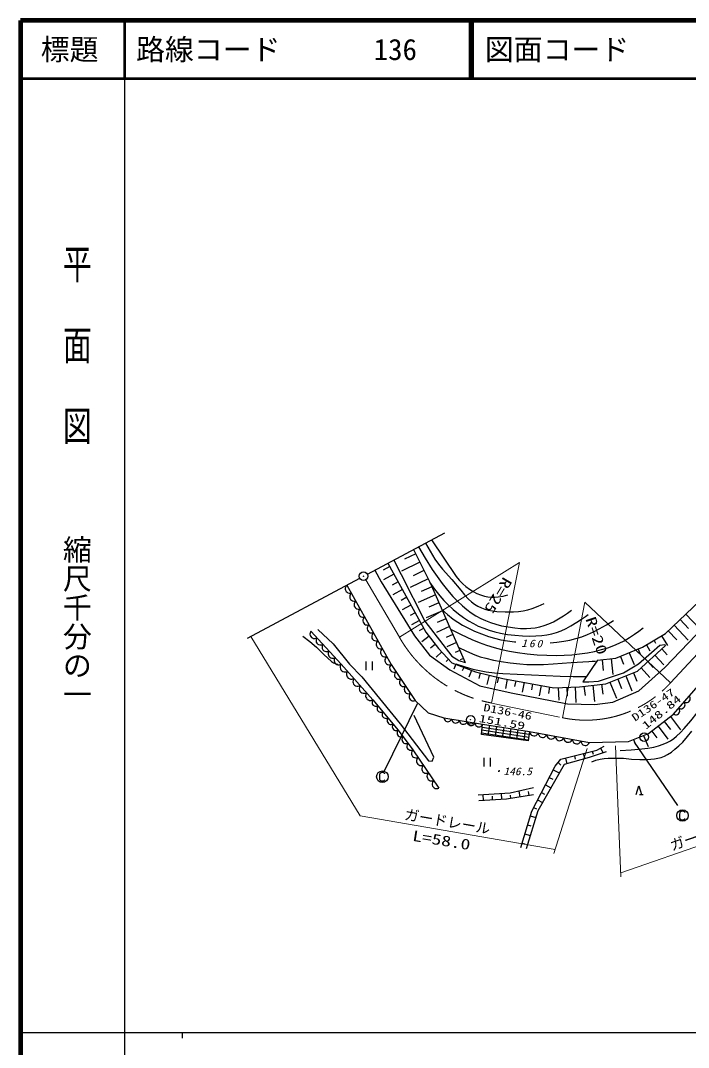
# Model space of a CAD drawing. Units: millimetres, scale not verified. Extents: x 40000 to 680000, y 20000 to 380000.
# Drawn here: x 40000 to 155628, y 202409 to 380000 of the extents above; entities that cross this region are included whole.
import ezdxf
from ezdxf.enums import TextEntityAlignment as Align

# ---------------------------------------------------------------- set-up
doc = ezdxf.new("R2010")
doc.units = ezdxf.units.MM
doc.header["$LTSCALE"] = 1000
doc.linetypes.add('CHAIN', pattern=[18.5, 12, -1.5, 3.5, -1.5])
for name, color, linetype, lineweight in [('M-BGD', 7, 'Continuous', 25), ('M-BGD-HTXT', 7, 'Continuous', 13), ('M-BMK', 2, 'CHAIN', 13), ('M-STR-STRC', 7, 'Continuous', 25), ('M-TTL', 2, 'Continuous', 140), ('M-TTL-BAND', 7, 'Continuous', 25), ('M-TTL-LINE', 7, 'Continuous', 50)]:
    doc.layers.add(name, color=color, linetype=linetype, lineweight=lineweight)
for name, color, linetype in [('M-BMK-SRVR', 7, 'Continuous'), ('M-OTRS', 7, 'Continuous'), ('M-TTL-TXT', 7, 'Continuous')]:
    doc.layers.add(name, color=color, linetype=linetype)
doc.styles.add('@ＭＳ ゴシック', font='')
doc.styles.add('ＭＳ ゴシック', font='')
doc.styles.get('@ＭＳ ゴシック').set_extended_font_data('@MS Gothic')
doc.styles.get('ＭＳ ゴシック').set_extended_font_data('MS Gothic')

# ---------------------------------------------------------------- blocks, each defined once
blk = doc.blocks.new('BUHIN1')
at = {"color": 3, "linetype": 'Continuous', "lineweight": 25}
for radius in [746, 22.5]:
    blk.add_circle((0, 0), radius, dxfattribs=at)
blk = doc.blocks.new('BUHIN6')
at = {"color": 7, "linetype": 'Continuous', "lineweight": 25}
blk.add_lwpolyline([(-547, 565), (-636, 397), (-681, 222), (-698, -8), (-646, -198), (-559, -372), (-390, -547), (-219, -639), (-31, -698), (200, -687), (373, -646), (547, -565)], dxfattribs=at)
blk = doc.blocks.new('BUHIN7')
at = {"color": 7, "linetype": 'Continuous', "lineweight": 25}
blk.add_lwpolyline([(-567, 490), (-638, 323), (-665, 153), (-662, -67), (-596, -243), (-500, -401), (-324, -553), (-154, -625), (30, -665), (248, -636), (409, -582), (567, -490)], dxfattribs=at)
blk = doc.blocks.new('BUHIN8')
at = {"color": 7, "linetype": 'Continuous', "lineweight": 25}
blk.add_lwpolyline([(-655, 416), (-702, 234), (-705, 57), (-668, -169), (-574, -339), (-451, -486), (-248, -615), (-63, -664), (131, -677), (351, -614), (507, -534), (655, -416)], dxfattribs=at)
blk = doc.blocks.new('BUHIN9')
at = {"color": 7, "linetype": 'Continuous', "lineweight": 25}
blk.add_lwpolyline([(-691, 449), (-743, 256), (-747, 68), (-711, -172), (-613, -354), (-484, -511), (-270, -650), (-74, -704), (132, -720), (366, -655), (533, -572), (691, -449)], dxfattribs=at)
blk = doc.blocks.new('BUHIN10')
at = {"color": 7, "linetype": 'Continuous', "lineweight": 25}
blk.add_lwpolyline([(-558, 393), (-606, 235), (-616, 79), (-594, -120), (-518, -274), (-416, -408), (-243, -529), (-83, -580), (87, -599), (282, -553), (423, -490), (558, -393)], dxfattribs=at)
blk = doc.blocks.new('BUHIN11')
at = {"color": 7, "linetype": 'Continuous', "lineweight": 25}
blk.add_lwpolyline([(-555, 441), (-615, 280), (-634, 119), (-623, -89), (-554, -253), (-456, -398), (-284, -535), (-121, -597), (55, -627), (260, -591), (410, -533), (555, -441)], dxfattribs=at)
blk = doc.blocks.new('BUHIN12')
at = {"color": 7, "linetype": 'Continuous', "lineweight": 25}
blk.add_lwpolyline([(-608, 526), (-683, 346), (-713, 165), (-710, -71), (-639, -260), (-536, -429), (-347, -592), (-165, -670), (32, -713), (266, -681), (438, -623), (608, -526)], dxfattribs=at)
blk = doc.blocks.new('BUHIN13')
at = {"color": 7, "linetype": 'Continuous', "lineweight": 25}
blk.add_lwpolyline([(-675, -67), (-609, -217), (-515, -341), (-369, -476), (-212, -543), (-49, -578), (161, -557), (314, -491), (455, -395), (572, -233), (637, -94), (675, 67)], dxfattribs=at)
blk = doc.blocks.new('BUHIN14')
at = {"color": 7, "linetype": 'Continuous', "lineweight": 25}
blk.add_lwpolyline([(-750, -59), (-680, -227), (-579, -366), (-419, -520), (-247, -597), (-66, -639), (166, -621), (338, -551), (496, -448), (629, -271), (704, -118), (750, 59)], dxfattribs=at)
blk = doc.blocks.new('BUHIN15')
at = {"color": 7, "linetype": 'Continuous', "lineweight": 25}
blk.add_lwpolyline([(-303, -623), (-137, -646), (21, -630), (217, -575), (359, -474), (476, -351), (570, -158), (595, 11), (586, 185), (508, 373), (422, 504), (303, 623)], dxfattribs=at)
blk = doc.blocks.new('BUHIN71')
at = {"color": 7, "linetype": 'Continuous', "lineweight": 25}
for p, q in [((-753, 574), (-362, -875)), ((749, -575), (359, 874))]:
    blk.add_line(p, q, dxfattribs=at)
blk = doc.blocks.new('BUHIN73')
at = {"color": 7, "linetype": 'Continuous', "lineweight": 25}
blk.add_line((336, -682), (915, -526), dxfattribs=at)
blk.add_lwpolyline([(-247, -840), (-195, 724), (636, -601)], dxfattribs=at)
blk = doc.blocks.new('BUHIN77')
at = {"color": 7, "linetype": 'Continuous', "lineweight": 25}
blk.add_lwpolyline([(301, 573), (238, 655), (152, 704), (46, 732), (-73, 731), (-261, 680), (-403, 611), (-529, 463), (-584, 303), (-571, 100), (-443, -373), (-350, -566), (-245, -667), (-77, -730), (107, -722), (290, -673), (426, -620), (487, -557), (538, -476), (548, -401)], dxfattribs=at)
blk.add_circle((0, 0), 995, dxfattribs=at)
blk = doc.blocks.new('BUHIN83')
at = {"color": 6, "linetype": 'Continuous', "lineweight": 25}
for radius in [746, 22.5]:
    blk.add_circle((0, 0), radius, dxfattribs=at)

msp = doc.modelspace()

# ---------------------------------------------------------------- hatches: boundary and pattern name
at = {"layer": 'M-BGD'}
h = msp.add_hatch(dxfattribs=at)
h.set_pattern_fill('USER', color=256, style=0, pattern_type=2)
h.set_pattern_definition([(351.323, (119993, 258313), (75.433, 494.277), []), (81.323, (119993, 258313), (-2471.4, 377.16), []), (81.323, (121154, 257630), (-2471.4, 377.2), [])])
h.paths.add_polyline_path([(119993, 258313), (128133, 257071), (127855, 255429), (119785, 256538)])

# ---------------------------------------------------------------- linework, layer by layer
for p, q in [((100044, 284254), (113480, 291409)), ((108405, 287792), (106494, 286843)), ((108047, 288513), (110911, 282748)), ((103604, 286150), (110175, 274249)), ((104603, 286682), (105867, 284189)), ((109121, 286351), (105972, 284787)), ((101318, 284933), (102450, 282952)), ((103909, 285599), (102764, 284967)), ((104646, 284263), (102810, 283250)), ((105867, 284189), (110015, 276115)), ((109837, 284910), (107969, 283982)), ((79296, 273206), (98720, 283549)), ((96514, 282375), (104138, 268615)), ((102450, 282952), (108205, 273613)), ((105383, 282928), (104325, 282344)), ((110553, 283469), (107476, 281940)), ((110911, 282748), (116973, 268988)), ((106120, 281593), (104429, 280659)), ((111820, 280684), (108834, 279369)), ((111214, 282060), (109363, 281245)), ((151628, 273982), (158753, 280731)), ((106857, 280258), (105886, 279721)), ((107594, 278922), (106048, 278069)), ((112426, 279308), (110693, 278545)), ((108332, 277587), (107447, 277099)), ((113033, 277932), (110242, 276703)), ((155190, 277357), (157536, 274881)), ((109069, 276252), (107668, 275478)), ((110015, 276115), (114681, 270078)), ((113639, 276556), (112112, 275884)), ((151521, 268101), (159788, 276762)), ((153155, 275428), (155583, 272865)), ((154173, 276392), (155605, 274881)), ((90266, 274417), (95510, 268689)), ((91487, 274685), (94142, 272205)), ((108205, 273613), (110773, 270256)), ((109806, 274917), (109009, 274476)), ((110722, 273545), (109480, 272578)), ((110175, 274249), (112365, 271432)), ((114245, 275180), (112001, 274191)), ((114851, 273804), (113684, 273290)), ((147691, 271620), (151628, 273982)), ((150972, 273588), (151971, 271924)), ((152137, 274464), (153619, 272900)), ((94142, 272205), (96972, 268674)), ((111818, 272136), (110985, 271489)), ((115457, 272428), (113813, 271703)), ((146824, 267489), (151609, 271877)), ((148347, 272013), (148946, 271016)), ((149239, 270726), (150643, 271979)), ((149660, 272801), (149937, 272338)), ((150643, 271979), (151545, 272080)), ((151545, 272080), (151609, 271877)), ((110773, 270256), (114327, 267689)), ((112944, 270806), (111965, 269901)), ((112365, 271432), (114681, 268929)), ((114681, 270078), (115866, 269338)), ((116064, 271052), (115257, 270696)), ((143071, 269706), (147691, 271620)), ((143841, 270025), (144381, 268721)), ((145381, 270663), (146211, 268659)), ((146921, 271301), (147293, 270403)), ((146983, 268771), (149239, 270726)), ((149814, 270232), (151350, 268558)), ((151011, 271329), (151946, 270310)), ((95510, 268689), (101014, 262553)), ((96972, 268674), (99101, 266495)), ((104138, 268615), (108341, 262404)), ((114102, 269555), (113657, 269143)), ((114681, 268929), (118749, 267364)), ((115359, 268668), (115029, 267809)), ((115866, 269338), (116973, 268988)), ((116670, 269676), (116099, 269425)), ((139880, 269387), (137357, 265662)), ((139880, 269387), (143071, 269706)), ((140677, 269467), (140865, 267592)), ((142273, 269626), (142543, 266927)), ((144376, 267217), (146983, 268771)), ((148618, 269135), (149526, 268145)), ((99101, 266495), (105705, 258363)), ((114327, 267689), (119499, 264969)), ((116715, 268146), (116478, 267529)), ((118071, 267625), (117611, 266427)), ((118749, 267364), (123506, 266237)), ((119542, 267176), (119317, 266227)), ((121128, 266801), (120740, 265161)), ((122713, 266425), (122485, 265460)), ((140065, 265763), (144376, 267217)), ((141344, 265298), (146824, 267489)), ((144769, 266668), (145808, 264070)), ((146139, 267215), (146714, 265776)), ((147057, 264075), (151521, 268101)), ((147422, 268038), (148912, 266413)), ((119499, 264969), (124916, 263756)), ((123506, 266237), (132331, 264610)), ((124242, 266102), (123940, 264468)), ((125713, 265831), (125527, 264823)), ((127183, 265559), (126866, 263835)), ((128654, 265288), (128459, 264227)), ((130125, 265017), (129791, 263202)), ((131596, 264746), (131390, 263630)), ((132331, 264610), (136775, 264798)), ((133072, 264641), (133164, 262472)), ((134553, 264704), (134618, 263170)), ((136035, 264766), (136148, 262074)), ((136775, 264798), (141344, 265298)), ((137357, 265662), (138360, 265612)), ((137537, 264881), (137716, 263249)), ((138360, 265612), (140065, 265763)), ((139060, 265048), (139368, 262240)), ((140583, 265215), (140773, 263478)), ((142029, 265572), (143142, 262788)), ((143399, 266120), (144045, 264505)), ((153050, 260042), (158503, 266313)), ((124916, 263756), (134687, 261809)), ((142543, 262101), (147057, 264075)), ((101014, 262553), (105378, 257309)), ((108341, 262404), (110577, 260301)), ((134687, 261809), (139412, 261734)), ((139412, 261734), (142543, 262101)), ((111573, 252586), (108160, 259818)), ((110577, 260301), (113299, 259429)), ((113299, 259429), (119993, 258313)), ((148733, 256701), (153050, 260042)), ((152511, 259624), (154262, 257360)), ((105705, 258363), (110633, 251960)), ((119785, 256539), (119993, 258313)), ((119993, 258313), (128133, 257071)), ((150352, 257954), (152072, 255730)), ((151431, 258789), (152531, 257367)), ((105378, 257309), (107907, 253888)), ((127855, 255429), (119785, 256539)), ((128133, 257071), (127855, 255429)), ((128133, 257071), (138487, 255137)), ((145266, 255314), (148733, 256701)), ((147866, 256354), (148626, 254455)), ((149272, 257119), (150158, 255974)), ((138487, 255137), (145266, 255314)), ((139754, 253846), (141047, 254523)), ((140401, 254185), (140833, 253360)), ((146133, 255661), (146475, 254805)), ((107907, 253888), (112407, 247231)), ((111259, 251897), (111573, 252586)), ((132552, 251076), (133537, 252245)), ((133537, 252245), (139754, 253846)), ((138462, 252553), (134091, 251322)), ((134314, 252446), (134569, 251457)), ((135869, 252846), (136016, 252273)), ((137423, 253246), (137659, 252327)), ((141355, 253538), (138462, 252553)), ((138977, 253646), (139108, 253140)), ((110633, 251960), (111259, 251897)), ((128490, 243258), (132552, 251076)), ((134091, 251322), (129536, 243320)), ((132214, 250424), (133268, 249876)), ((133045, 251661), (133547, 251237)), ((131537, 249122), (132140, 248808)), ((124784, 246462), (128802, 247375)), ((130860, 247819), (131815, 247322)), ((119226, 246123), (124784, 246462)), ((124106, 245340), (119331, 245053)), ((120127, 245101), (120062, 246174)), ((121718, 245197), (121679, 245841)), ((123310, 245292), (123245, 246368)), ((128828, 246097), (124106, 245340)), ((124893, 245466), (124797, 246062)), ((126467, 245718), (126293, 246805)), ((128041, 245971), (127927, 246684)), ((129505, 245213), (130361, 244768)), ((130183, 246516), (130726, 246233)), ((129536, 243320), (127505, 236733)), ((128828, 243910), (129312, 243659)), ((126582, 236980), (128490, 243258)), ((128251, 242474), (129187, 242189)), ((127774, 240904), (128332, 240734)), ((127297, 239334), (128220, 239054)), ((126820, 237764), (127370, 237597))]:
    msp.add_line(p, q, dxfattribs=at)
for points in [[(110083, 289600), (110888, 288214), (111742, 286865), (112370, 285994), (113054, 285149), (114665, 283329), (116233, 281466), (116876, 280687), (117568, 279943), (118066, 279494), (118605, 279090), (119169, 278738), (119771, 278435), (120349, 278208), (120941, 278039), (121694, 277898), (122461, 277815), (123905, 277757), (125357, 277759), (126195, 277809), (127030, 277919), (127793, 278091), (128544, 278321), (129595, 278720), (130637, 279163)], [(111166, 290177), (113254, 287005), (115412, 283838), (115951, 283200), (116540, 282597), (117102, 282108), (117705, 281664), (118337, 281272), (119013, 280925), (119652, 280660), (120308, 280454), (120897, 280327), (121500, 280259), (122094, 280257), (122686, 280317), (123532, 280476), (124377, 280682)], [(108889, 288964), (110047, 286999), (111255, 285066), (112101, 283828), (113002, 282617), (113908, 281498), (114860, 280417), (115672, 279575), (116532, 278769), (117261, 278159), (118035, 277590), (118837, 277077), (119679, 276611), (120503, 276219), (121349, 275883), (122290, 275588), (123248, 275351), (124410, 275129), (125589, 274967), (126571, 274881), (127562, 274856), (128338, 274892), (129108, 274988), (129869, 275148), (130629, 275370), (131449, 275677), (132247, 276040), (133135, 276516), (133995, 277046), (134700, 277518), (135404, 278006)], [(110810, 282896), (111678, 281672), (112593, 280487), (113291, 279693), (114034, 278938), (114899, 278150), (115805, 277407), (116666, 276771), (117569, 276179), (118385, 275711), (119238, 275292), (120179, 274895), (121151, 274552), (122102, 274274), (123077, 274052), (124319, 273840), (125580, 273687), (126877, 273588), (128184, 273550), (129203, 273570), (130232, 273652), (131115, 273776), (131996, 273960), (132792, 274191), (133579, 274482), (134447, 274872), (135290, 275318), (136311, 275937), (137296, 276605), (137785, 276952), (138278, 277309)], [(112948, 278140), (113903, 277290), (114902, 276483), (115680, 275944), (116500, 275450), (117537, 274905), (118604, 274413), (119802, 273919), (121029, 273479), (122072, 273165), (123129, 272910), (124317, 272704), (125525, 272556), (125625, 272545), (125734, 272533)], [(131661, 272382), (132854, 272483), (134044, 272643), (135087, 272848), (136127, 273115), (137141, 273436), (138143, 273817), (139181, 274284), (140192, 274805), (141434, 275510), (142660, 276246)], [(88892, 273514), (90075, 272605), (91224, 271646), (92511, 270367), (93844, 269128), (94157, 268929), (94495, 268787), (94697, 268735), (94902, 268693)], [(114415, 274727), (116250, 273812), (118110, 272951), (119387, 272429), (120686, 271963), (121966, 271567), (123272, 271226), (124650, 270935), (126039, 270702), (127716, 270488), (129412, 270333), (131107, 270243), (132803, 270213), (134123, 270237), (135442, 270322), (136787, 270463), (138123, 270664), (139341, 270905), (140556, 271208), (141641, 271535), (142705, 271920), (143615, 272309), (144497, 272752), (145397, 273283), (146276, 273871), (147045, 274427), (147807, 274997)], [(115850, 271578), (117224, 270924), (118627, 270324), (119574, 269986), (120542, 269706), (121849, 269405), (123182, 269161), (124789, 268914), (126410, 268727), (127645, 268640), (128890, 268613), (130546, 268661), (132202, 268770), (135296, 268999), (138387, 269168), (138945, 269195), (139513, 269222)], [(115349, 268771), (116810, 268285), (118288, 267858), (119448, 267595), (120620, 267392), (122038, 267219), (123472, 267105), (128451, 266824), (133436, 266593), (135673, 266564), (137909, 266565)], [(143811, 253781), (145679, 253874), (147541, 254028), (148602, 254168), (149654, 254368), (150459, 254577), (151260, 254848), (151916, 255129), (152543, 255464), (153076, 255815), (153574, 256216), (154246, 256862), (154876, 257551), (156015, 258907), (157109, 260303), (158427, 262083), (159793, 263827), (160547, 264735), (161252, 265678), (161749, 266485), (162210, 267317)], [(138898, 251825), (139613, 252085), (140340, 252285), (141027, 252380), (141736, 252417), (143047, 252444), (144361, 252410), (145771, 252276), (147183, 252203), (148453, 252228), (149736, 252314), (150327, 252411), (150902, 252568), (151466, 252796), (152016, 253086), (152666, 253503), (153288, 253974), (153978, 254580), (154627, 255230), (155452, 256158), (156228, 257122)]]:
    msp.add_lwpolyline(points, dxfattribs=at)
at = {"layer": 'M-BGD-HTXT'}
for p, q in [((105577, 273371), (126396, 286250)), ((121552, 261978), (126396, 286250)), ((133822, 259428), (137698, 279439)), ((152509, 265456), (137698, 279439)), ((79861, 273507), (98795, 242441)), ((138114, 254138), (132307, 235979)), ((143022, 254547), (143922, 231889)), ((178361, 244607), (143893, 232615)), ((98795, 242441), (132527, 236668))]:
    msp.add_line(p, q, dxfattribs=at)
at = {"layer": 'M-BMK'}
for p, q in [((99762, 283255), (105577, 273371)), ((152509, 265456), (164161, 277971)), ((121552, 261978), (133822, 259428))]:
    msp.add_line(p, q, dxfattribs=at)
for centre, radius, start, end in [((125847, 284898), 23319, 209.62726, 259.38531), ((137886, 278810), 19803, 258.15778, 317.59875)]:
    msp.add_arc(centre, radius, start, end, dxfattribs=at)
at = {"layer": 'M-STR-STRC'}
for p, q in [((108668, 261826), (102942, 250211)), ((146212, 255201), (153737, 244240))]:
    msp.add_line(p, q, dxfattribs=at)
at = {"layer": 'M-TTL'}
for p, q in [((40000, 380000), (40000, 20000)), ((680000, 380000), (40000, 380000))]:
    msp.add_line(p, q, dxfattribs=at)
at = {"layer": 'M-TTL-BAND'}
for p, q in [((58000, 370000), (58000, 20000)), ((40000, 205000), (579000, 205000)), ((68000, 205000), (68000, 204000))]:
    msp.add_line(p, q, dxfattribs=at)
at = {"layer": 'M-TTL-LINE'}
for p, q in [((58000, 380000), (58000, 370000)), ((117750, 380000), (117750, 370000)), ((118250, 380000), (118250, 370000)), ((40000, 370000), (680000, 370000))]:
    msp.add_line(p, q, dxfattribs=at)

# ---------------------------------------------------------------- block references
at = {"layer": 'M-BGD', "rotation": 344.90498}
for name, p in [('BUHIN6', (96896, 281687)), ('BUHIN6', (97658, 280311)), ('BUHIN6', (98420, 278935)), ('BUHIN6', (99183, 277559)), ('BUHIN6', (99945, 276183)), ('BUHIN6', (100707, 274807)), ('BUHIN8', (90791, 273844)), ('BUHIN6', (101470, 273431)), ('BUHIN8', (91839, 272699)), ('BUHIN8', (92888, 271553)), ('BUHIN6', (102232, 272055)), ('BUHIN8', (93937, 270408)), ('BUHIN6', (102995, 270679)), ('BUHIN6', (103757, 269303)), ('BUHIN8', (94986, 269262)), ('BUHIN9', (96060, 268076)), ('BUHIN71', (100332, 268418)), ('BUHIN7', (104558, 267994)), ('BUHIN9', (97161, 266849)), ('BUHIN7', (105399, 266752)), ('BUHIN9', (98262, 265621)), ('BUHIN9', (99363, 264394)), ('BUHIN7', (106239, 265510)), ('BUHIN7', (107080, 264268)), ('BUHIN9', (100464, 263167)), ('BUHIN7', (107920, 263025)), ('BUHIN15', (155322, 262655)), ('BUHIN10', (101451, 262029)), ('BUHIN10', (102323, 260980)), ('BUHIN15', (153505, 260564)), ('BUHIN15', (154414, 261610)), ('BUHIN10', (103196, 259931)), ('BUHIN10', (104069, 258883)), ('BUHIN13', (113969, 259318)), ('BUHIN13', (115308, 259094)), ('BUHIN10', (104941, 257834)), ('BUHIN13', (116646, 258871)), ('BUHIN13', (117985, 258648)), ('BUHIN13', (119324, 258425)), ('BUHIN11', (105799, 256739)), ('BUHIN11', (106642, 255599)), ('BUHIN14', (128872, 256933)), ('BUHIN14', (130352, 256657)), ('BUHIN14', (131831, 256381)), ('BUHIN14', (133310, 256104)), ('BUHIN14', (134789, 255828)), ('BUHIN14', (136269, 255552)), ('BUHIN11', (107485, 254458)), ('BUHIN14', (137748, 255276)), ('BUHIN12', (108357, 253222)), ('BUHIN12', (109257, 251891)), ('BUHIN71', (120782, 251769)), ('BUHIN12', (110157, 250559)), ('BUHIN12', (111057, 249228)), ('BUHIN12', (111957, 247897)), ('BUHIN73', (147014, 246882))]:
    msp.add_blockref(name, p, dxfattribs=at)
at = {"layer": 'M-BMK-SRVR', "rotation": 344.90498}
for p in [(117922, 259074), (147942, 256068)]:
    msp.add_blockref('BUHIN1', p, dxfattribs=at)
at = {"layer": 'M-OTRS', "rotation": 344.90498}
msp.add_blockref('BUHIN83', (99382, 283902), dxfattribs=at)
at = {"layer": 'M-STR-STRC', "rotation": 344.90498}
for p in [(102640, 249230), (154587, 242520)]:
    msp.add_blockref('BUHIN77', p, dxfattribs=at)

# ---------------------------------------------------------------- texts
at = {"layer": 'M-BGD-HTXT', "style": 'ＭＳ ゴシック'}
for s, height, rotation, width, p in [('R=25', 1833, 239.1, 1.35, (123145, 284209)), ('R=20', 1833, 288.6, 1.35, (137249, 276348)), ('D136-47', 1320, 34.3, 1.35, (146595, 258412)), ('148.84', 1320, 39.3, 1.5, (148503, 257017)), ('D136-46', 1320, 349.2, 1.35, (119975, 260218)), ('151.59', 1320, 350.3, 1.5, (119182, 258323)), ('L=58.0', 1833, 350.7, 1.35, (107655, 237622))]:
    msp.add_text(s, height=height, rotation=rotation, dxfattribs=dict(at, width=width)).set_placement(p, align=Align.BOTTOM_LEFT)
at = {"layer": 'M-BGD-HTXT', "style": 'ＭＳ ゴシック', "oblique": 15}
for s, width, p in [('146.5', 1.1, (123597, 249104)), ('・', 0.85, (121847, 249104))]:
    msp.add_text(s, height=1320, rotation=359.9, dxfattribs=dict(at, width=width)).set_placement(p, align=Align.BOTTOM_LEFT)
at = {"layer": 'M-BGD-HTXT', "style": 'ＭＳ ゴシック'}
for rotation, p in [(350.1, (106268, 241322)), (19, (152970, 235888))]:
    msp.add_text('ガードレール', height=1833, rotation=rotation, dxfattribs=at).set_placement(p, align=Align.BOTTOM_LEFT)
at = {"layer": 'M-BGD-HTXT', "insert": (126678, 271666), "char_height": 1320, "attachment_point": 7, "rotation": 358.2, "style": 'ＭＳ ゴシック'}
msp.add_mtext('\\T1.33;\\W1.1;\\Q15;160', dxfattribs=at)
at = {"layer": 'M-TTL-BAND', "style": '@ＭＳ ゴシック', "width": 1.4}
msp.add_text('平  面  図', height=3666, rotation=270, dxfattribs=at).set_placement((49777, 306475), align=Align.MIDDLE_RIGHT)
at = {"layer": 'M-TTL-BAND', "style": '@ＭＳ ゴシック'}
msp.add_text('縮尺千分の一', height=3666, rotation=270, dxfattribs=at).set_placement((49777, 261030), align=Align.MIDDLE_RIGHT)
at = {"layer": 'M-TTL-TXT', "style": 'ＭＳ ゴシック'}
msp.add_text('標題', height=3666, dxfattribs=at).set_placement((48500, 375000), align=Align.MIDDLE_CENTER)
for s, p in [('路線コード', (60000, 375000)), ('136', (101142, 375000)), ('図面コード', (120380, 375000))]:
    msp.add_text(s, height=3666, dxfattribs=at).set_placement(p, align=Align.MIDDLE_LEFT)

doc.saveas('drawing.dxf')
